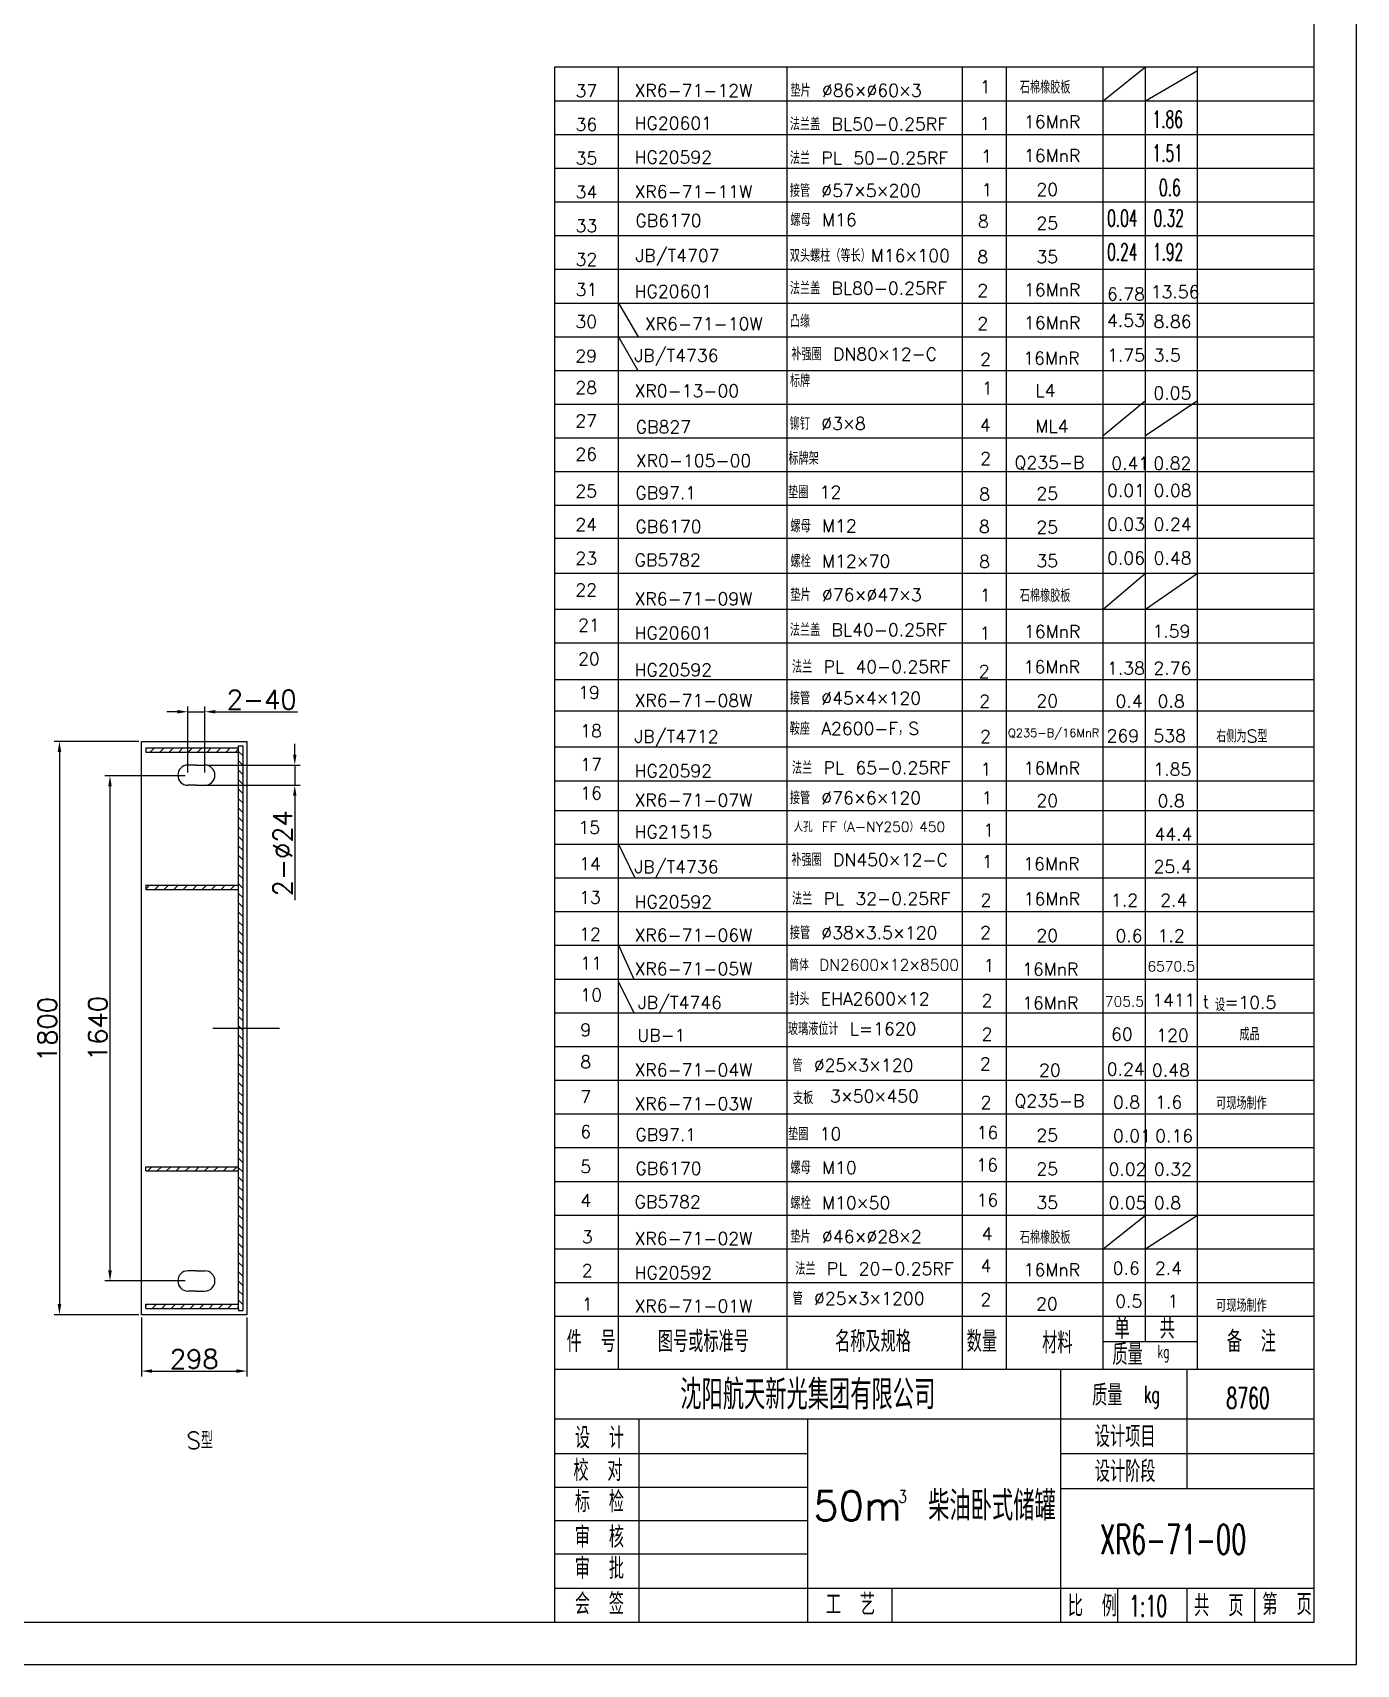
# Model space of a CAD drawing. Header units: millimetres. Extents: x 1189 to 3591, y 347 to 2928.
# Drawn here: x 3277.5 to 3591.5, y 347 to 734.2 of the extents above; entities that cross this region are included whole.
import ezdxf

# ---------------------------------------------------------------- set-up
doc = ezdxf.new("R2010")
doc.units = ezdxf.units.MM
doc.linetypes.add('ACAD_ISO04W100', pattern=[30, 24, -3, 0, -3])
doc.styles.add('HZ', font='txt', dxfattribs={"bigfont": 'hztxt'})
doc.styles.get("Standard").update_dxf_attribs({"font": 'txt', "bigfont": 'gbcbig.shx'})
doc.dimstyles.new('ISO-25', dxfattribs={"dimtxt": 2.5, "dimasz": 2.5, "dimexe": 1.25, "dimexo": 0.625, "dimtad": 1, "dimtxsty": 'Standard', "dimcen": 2.5, "dimadec": 0, "dimazin": 0, "dimtfac": 1, "dimtmove": 0, "dimatfit": 3, "dimfxl": 0, "dimarcsym": 0})

# ---------------------------------------------------------------- blocks, each defined once
blk = doc.blocks.new('*D120')
at = {"color": 0, "lineweight": -2}
for p, q in [((3311.81, 573.03), (3309.31, 573.03)), ((3314.31, 558.6), (3314.31, 574.28)), ((3314.31, 573.03), (3318.31, 573.03)), ((3318.31, 558.6), (3318.31, 574.28)), ((3320.81, 573.03), (3340.31, 573.03))]:
    blk.add_line(p, q, dxfattribs=at)
at = {"color": 0}
for points in [[(3311.81, 573.45), (3311.81, 572.62), (3314.31, 573.03)], [(3320.81, 573.45), (3320.81, 572.62), (3318.31, 573.03)]]:
    blk.add_solid(points, dxfattribs=at)
at = {"layer": 'Defpoints', "color": 0}
for p in [(3318.31, 573.03), (3314.31, 557.98), (3318.31, 557.98)]:
    blk.add_point(p, dxfattribs=at)
at = {"color": 0, "insert": (3331.81, 575.91), "char_height": 4.5, "attachment_point": 5}
blk.add_mtext('2-40', dxfattribs=at)
blk = doc.blocks.new('*D121')
at = {"color": 0, "lineweight": -2}
for p, q in [((3339.65, 562.88), (3339.65, 565.38)), ((3318.94, 560.38), (3340.9, 560.38)), ((3339.65, 560.38), (3339.65, 555.58)), ((3318.94, 555.58), (3340.9, 555.58)), ((3339.65, 553.08), (3339.65, 528.33))]:
    blk.add_line(p, q, dxfattribs=at)
at = {"color": 0}
for points in [[(3339.24, 562.88), (3340.07, 562.88), (3339.65, 560.38)], [(3339.24, 553.08), (3340.07, 553.08), (3339.65, 555.58)]]:
    blk.add_solid(points, dxfattribs=at)
at = {"layer": 'Defpoints', "color": 0}
for p in [(3318.31, 560.38), (3318.31, 555.58), (3339.65, 555.58)]:
    blk.add_point(p, dxfattribs=at)
at = {"color": 0, "insert": (3336.78, 539.45), "char_height": 4.5, "attachment_point": 5, "rotation": 90}
blk.add_mtext('2-%%C24', dxfattribs=at)
blk = doc.blocks.new('*D124')
at = {"color": 0, "lineweight": -2}
for p, q in [((3302.69, 565.98), (3282.58, 565.98)), ((3283.83, 563.48), (3283.83, 432.48)), ((3302.69, 429.98), (3282.58, 429.98))]:
    blk.add_line(p, q, dxfattribs=at)
at = {"color": 0}
for points in [[(3283.41, 563.48), (3284.25, 563.48), (3283.83, 565.98)], [(3283.41, 432.48), (3284.25, 432.48), (3283.83, 429.98)]]:
    blk.add_solid(points, dxfattribs=at)
at = {"layer": 'Defpoints', "color": 0}
for p in [(3303.31, 565.98), (3283.83, 429.98), (3303.31, 429.98)]:
    blk.add_point(p, dxfattribs=at)
at = {"color": 0, "insert": (3280.95, 497.64), "char_height": 4.5, "attachment_point": 5, "rotation": 90}
blk.add_mtext('1800', dxfattribs=at)
blk = doc.blocks.new('*D125')
at = {"color": 0, "lineweight": -2}
for p, q in [((3313.69, 557.8), (3294.57, 557.8)), ((3295.82, 555.3), (3295.82, 440.48)), ((3313.69, 437.98), (3294.57, 437.98))]:
    blk.add_line(p, q, dxfattribs=at)
at = {"color": 0}
for points in [[(3295.4, 555.3), (3296.24, 555.3), (3295.82, 557.8)], [(3295.4, 440.48), (3296.24, 440.48), (3295.82, 437.98)]]:
    blk.add_solid(points, dxfattribs=at)
at = {"layer": 'Defpoints', "color": 0}
for p in [(3314.31, 557.8), (3295.82, 437.98), (3314.31, 437.98)]:
    blk.add_point(p, dxfattribs=at)
at = {"color": 0, "insert": (3292.94, 497.89), "char_height": 4.5, "attachment_point": 5, "rotation": 90}
blk.add_mtext('1640', dxfattribs=at)
blk = doc.blocks.new('*D149')
at = {"color": 0, "lineweight": -2}
for p, q in [((3303.31, 429.35), (3303.31, 415.35)), ((3328.31, 429.35), (3328.31, 415.35)), ((3305.81, 416.6), (3325.81, 416.6))]:
    blk.add_line(p, q, dxfattribs=at)
at = {"color": 0}
for points in [[(3305.81, 417.02), (3305.81, 416.19), (3303.31, 416.6)], [(3325.81, 417.02), (3325.81, 416.19), (3328.31, 416.6)]]:
    blk.add_solid(points, dxfattribs=at)
at = {"layer": 'Defpoints', "color": 0}
for p in [(3303.31, 429.98), (3328.31, 429.98), (3328.31, 416.6)]:
    blk.add_point(p, dxfattribs=at)
at = {"color": 0, "insert": (3315.81, 419.48), "char_height": 4.5, "attachment_point": 5}
blk.add_mtext('298', dxfattribs=at)

msp = doc.modelspace()

# ---------------------------------------------------------------- hatches: boundary and pattern name
h = msp.add_hatch()
h.set_pattern_fill('ANSI31', scale=0.5, style=0)
h.set_pattern_definition([(45, (2068.7884, 7139.698), (-1.122532, 1.122532), [])])
h.paths.add_polyline_path([(3304.311, 564.477), (3304.311, 563.477), (3326.311, 563.477), (3326.311, 564.477)])
h.paths.add_polyline_path([(3326.311, 530.877), (3326.311, 531.877), (3304.311, 531.877), (3304.311, 530.877)])
h.paths.add_polyline_path([(3304.311, 465.077), (3304.311, 464.077), (3326.311, 464.077), (3326.311, 465.077)])
h.paths.add_polyline_path([(3304.311, 432.477), (3304.311, 431.477), (3326.311, 431.477), (3326.311, 432.477)])
h = msp.add_hatch()
h.set_pattern_fill('ANSI31', scale=0.5, angle=-90, style=0)
h.set_pattern_definition([(315, (2068.7884, 7139.698), (1.122532, 1.122532), [])])
h.paths.add_polyline_path([(3327.311, 497.977), (3327.311, 564.977), (3326.311, 564.977), (3326.311, 497.977)])
h.paths.add_polyline_path([(3327.311, 430.977), (3327.311, 497.977), (3326.311, 497.977), (3326.311, 431.477), (3326.311, 430.977)])

# ---------------------------------------------------------------- linework, layer by layer
at = {"color": 7}
for p, q in [((3591.474, 347.015), (3591.474, 1187.015)), ((3581.449, 357.037), (3581.449, 1177.015)), ((3401.356, 357.054), (3401.356, 726.004)), ((3401.356, 726.004), (3581.449, 726.004)), ((3416.474, 417.054), (3416.474, 726.004)), ((3456.474, 417.054), (3456.474, 726.004)), ((3498.071, 417.054), (3498.071, 726.004)), ((3508.474, 417.054), (3508.474, 726.004)), ((3531.417, 417.054), (3531.417, 726.004)), ((3531.417, 718.004), (3541.417, 726.004)), ((3541.417, 423.616), (3541.417, 726.004)), ((3541.417, 718.004), (3553.806, 725.157)), ((3553.806, 417.054), (3553.806, 726.004)), ((3401.356, 718.004), (3581.449, 718.004)), ((3401.356, 710.004), (3581.449, 710.004)), ((3401.356, 702.004), (3581.449, 702.004)), ((3401.356, 694.004), (3581.449, 694.004)), ((3401.356, 686.004), (3581.449, 686.004)), ((3401.356, 678.004), (3581.449, 678.004)), ((3401.356, 670.004), (3581.449, 670.004)), ((3416.474, 670.004), (3421.093, 662.004)), ((3401.356, 662.004), (3581.449, 662.004)), ((3416.474, 662.004), (3421.047, 654.004)), ((3401.356, 654.004), (3581.449, 654.004)), ((3541.417, 646.802), (3531.417, 638.493)), ((3553.806, 646.802), (3541.417, 638.493)), ((3401.356, 646.004), (3581.449, 646.004)), ((3401.356, 638.004), (3581.449, 638.004)), ((3401.356, 630.004), (3581.449, 630.004)), ((3401.356, 622.004), (3581.449, 622.004)), ((3401.356, 614.183), (3581.449, 614.183)), ((3401.356, 605.873), (3581.449, 605.873)), ((3531.417, 597.384), (3541.417, 605.873)), ((3541.417, 597.384), (3553.806, 605.873)), ((3401.356, 597.384), (3581.449, 597.384)), ((3401.356, 589.384), (3581.449, 589.384)), ((3401.474, 580.642), (3581.449, 580.642)), ((3401.474, 573.26), (3581.449, 573.26)), ((3303.311, 429.977), (3303.311, 565.977)), ((3303.311, 565.977), (3328.311, 565.977)), ((3328.311, 565.977), (3328.311, 429.977)), ((3304.311, 564.477), (3326.311, 564.477)), ((3304.311, 564.477), (3304.311, 563.477)), ((3304.311, 563.477), (3326.311, 563.477)), ((3326.311, 431.477), (3326.311, 564.977)), ((3326.311, 564.977), (3327.311, 564.977)), ((3327.311, 564.977), (3327.311, 430.977)), ((3401.474, 564.703), (3581.449, 564.703)), ((3316.311, 560.377), (3314.311, 560.377)), ((3316.311, 560.377), (3318.311, 560.377)), ((3316.311, 555.577), (3314.311, 555.577)), ((3316.311, 555.577), (3318.311, 555.577)), ((3401.474, 556.656), (3581.449, 556.656)), ((3401.474, 549.616), (3581.449, 549.616)), ((3401.474, 541.616), (3581.449, 541.616)), ((3416.474, 541.616), (3420.297, 533.616)), ((3304.311, 531.877), (3326.311, 531.877)), ((3304.311, 531.877), (3304.311, 530.877)), ((3304.311, 530.877), (3326.311, 530.877)), ((3401.474, 533.616), (3581.449, 533.616)), ((3401.474, 525.616), (3581.449, 525.616)), ((3401.474, 517.616), (3581.449, 517.616)), ((3416.474, 517.616), (3420.046, 509.616)), ((3401.474, 509.616), (3581.449, 509.616)), ((3416.474, 508.948), (3420.091, 501.622)), ((3401.474, 501.616), (3581.449, 501.616)), ((3401.474, 493.616), (3581.449, 493.616)), ((3401.474, 485.616), (3581.449, 485.616)), ((3401.474, 477.616), (3581.449, 477.616)), ((3401.474, 469.616), (3581.449, 469.616)), ((3304.311, 464.077), (3304.311, 465.077)), ((3304.311, 465.077), (3326.311, 465.077)), ((3304.311, 464.077), (3326.311, 464.077)), ((3401.474, 461.616), (3581.449, 461.616)), ((3401.474, 453.616), (3581.449, 453.616)), ((3531.417, 445.616), (3541.417, 453.616)), ((3541.417, 445.616), (3553.806, 453.616)), ((3401.474, 445.616), (3581.449, 445.616)), ((3316.311, 440.377), (3314.311, 440.377)), ((3316.311, 440.377), (3318.311, 440.377)), ((3401.474, 437.616), (3581.449, 437.616)), ((3316.311, 435.577), (3314.311, 435.577)), ((3316.311, 435.577), (3318.311, 435.577)), ((3328.311, 429.977), (3303.311, 429.977)), ((3304.311, 431.477), (3304.311, 432.477)), ((3304.311, 432.477), (3326.311, 432.477)), ((3304.311, 431.477), (3326.311, 431.477)), ((3304.311, 431.477), (3326.311, 431.477)), ((3326.311, 431.477), (3326.311, 430.977)), ((3326.311, 430.977), (3327.311, 430.977)), ((3401.474, 429.616), (3581.449, 429.616)), ((3531.417, 423.616), (3553.806, 423.616)), ((3401.356, 417.054), (3581.331, 417.054)), ((3521.356, 357.054), (3521.356, 417.054)), ((3551.356, 388.759), (3551.356, 417.054)), ((3401.356, 405.299), (3581.331, 405.299)), ((3421.356, 357.054), (3421.356, 405.054)), ((3461.356, 357.054), (3461.356, 405.054)), ((3401.356, 397.054), (3461.356, 397.054)), ((3521.356, 397.054), (3581.331, 397.054)), ((3401.356, 389.054), (3461.356, 389.054)), ((3521.356, 388.759), (3581.331, 388.759)), ((3401.356, 381.136), (3461.356, 381.136)), ((3401.356, 373.217), (3461.356, 373.217)), ((3401.356, 365.054), (3581.331, 365.054)), ((3481.356, 357.054), (3481.356, 365.054)), ((3534.867, 357.054), (3534.867, 365.054)), ((3551.356, 357.054), (3551.356, 365.054)), ((3567.375, 357.054), (3567.375, 365.054)), ((2427.474, 357.037), (3581.449, 357.037)), ((2402.474, 347.015), (3591.474, 347.015))]:
    msp.add_line(p, q, dxfattribs=at)
at = {"color": 7, "linetype": 'ACAD_ISO04W100'}
msp.add_line((3320.203, 497.977), (3336.021, 497.977), dxfattribs=at)
at = {"color": 7}
for centre, start, end in [((3314.311, 557.977), 90, 270), ((3318.311, 557.977), 270, 90), ((3314.311, 437.977), 90, 270), ((3318.311, 437.977), 270, 90)]:
    msp.add_arc(centre, 2.4, start, end, dxfattribs=at)

# ---------------------------------------------------------------- texts
for s, height, p in [('37', 3, (3406.269, 718.845)), ('XR6-71-12W', 3, (3420.248, 718.924)), ('垫片 %%C86×%%C60×3', 3, (3457.251, 718.954)), ('1', 3, (3502.138, 719.781)), ('石棉橡胶板', 3, (3511.646, 719.695)), ('36', 3, (3406.269, 710.845)), ('HG20601', 3, (3420.248, 711.157)), ('法兰盖 BL50-0.25RF', 3, (3457.092, 710.958)), ('1', 3, (3502.091, 711.115)), ('16MnR', 3, (3512.626, 711.518)), ('35', 3, (3406.269, 702.845)), ('HG20592', 3, (3420.248, 703.11)), ('法兰 PL 50-0.25RF', 3, (3457.092, 702.911)), ('1', 3, (3502.452, 703.314)), ('16MnR', 3, (3512.626, 703.471)), ('34', 3, (3406.269, 694.845)), ('XR6-71-11W', 3, (3420.248, 694.924)), ('接管 %%C57×5×200', 3, (3457.092, 695.172)), ('1', 3, (3502.599, 695.37)), ('20', 3, (3515.572, 695.451)), ('33', 3, (3406.269, 686.845)), ('GB6170', 3, (3420.465, 688.068)), ('螺母 M16', 3, (3457.251, 688.237)), ('8', 3, (3501.707, 687.882)), ('25', 3, (3515.572, 687.451)), ('32', 3, (3406.269, 678.845)), ('JB/T4707', 3, (3420.492, 679.791)), ('双头螺柱（等长）M16×100', 3, (3457.092, 679.749)), ('8', 3, (3501.565, 679.476)), ('35', 3, (3515.572, 679.451)), ('31', 3, (3406.269, 671.682)), ('HG20601', 3, (3420.248, 671.272)), ('法兰盖 BL80-0.25RF', 3, (3457.092, 672.011)), ('2', 3, (3501.565, 671.476)), ('16MnR', 3, (3512.626, 671.632)), ('6.78', 3, (3532.32, 670.635)), ('13.56', 3, (3542.693, 671.147)), ('30', 3, (3406.207, 664.091)), ('XR6-71-10W', 3, (3422.692, 663.558)), ('凸缘', 3, (3457.092, 664.19)), ('2', 3, (3501.565, 663.655)), ('16MnR', 3, (3512.626, 663.811)), ('4.53', 3, (3532.32, 664.378)), ('8.86', 3, (3543.38, 664.13)), ('29', 3, (3406.207, 655.934)), ('JB/T4736', 3, (3420.248, 656.077)), ('补强圈 DN80×12-C', 3, (3457.454, 656.385)), ('2', 3, (3502.228, 655.166)), ('16MnR', 3, (3512.447, 655.416)), ('1.75', 3, (3532.347, 656.13)), ('3.5', 3, (3543.38, 656.13)), ('28', 3, (3406.207, 648.44)), ('XR0-13-00', 3, (3420.248, 647.65)), ('1', 3, (3502.644, 648.303)), ('L4', 3, (3515.344, 647.743)), ('0.05', 3, (3543.332, 647.144)), ('27', 3, (3406.207, 640.544)), ('铆钉 %%C3×8', 3, (3457.069, 639.914)), ('GB827', 3, (3420.544, 639.099)), ('4', 3, (3502.152, 639.528)), ('ML4', 3, (3515.344, 639.263)), ('26', 3, (3406.207, 632.649)), ('标牌架', 3, (3456.747, 631.637)), ('XR0-105-00', 3, (3420.544, 631.099)), ('2', 3, (3502.249, 631.63)), ('Q235-B', 3, (3510.369, 630.646)), ('0.41', 3, (3533.332, 630.48)), ('0.82', 3, (3543.332, 630.48)), ('25', 3, (3406.207, 623.884)), ('GB97.1', 3, (3420.465, 623.448)), ('垫圈 12', 3, (3456.672, 623.623)), ('8', 3, (3501.99, 623.162)), ('25', 3, (3515.572, 623.32)), ('0.01', 3, (3532.347, 623.999)), ('0.08', 3, (3543.38, 623.999)), ('24', 3, (3406.207, 615.937)), ('GB6170', 3, (3420.465, 615.448)), ('螺母 M12', 3, (3457.251, 615.617)), ('8', 3, (3501.954, 615.483)), ('25', 3, (3515.572, 615.32)), ('0.03', 3, (3532.347, 615.999)), ('0.24', 3, (3543.38, 615.999)), ('23', 3, (3406.207, 607.937)), ('GB5782', 3, (3420.269, 607.532)), ('螺栓 M12×70', 3, (3457.251, 607.272)), ('8', 3, (3501.99, 607.162)), ('35', 3, (3515.572, 607.32)), ('0.06', 3, (3532.347, 607.999)), ('0.48', 3, (3543.38, 607.999)), ('22', 3, (3406.207, 600.426)), ('XR6-71-09W', 3, (3420.248, 598.304)), ('垫片 %%C76×%%C47×3', 3, (3457.251, 599.272)), ('1', 3, (3502.138, 599.162)), ('石棉橡胶板', 3, (3511.646, 599.075)), ('21', 3, (3406.866, 592.101)), ('HG20601', 3, (3420.248, 590.211)), ('法兰盖 BL40-0.25RF', 3, (3457.092, 590.951)), ('1', 3, (3502.091, 590.17)), ('16MnR', 3, (3512.626, 590.572)), ('1.59', 3, (3543.118, 590.645)), ('20', 3, (3406.866, 584.101)), ('法兰 PL 40-0.25RF', 3, (3457.601, 582.208)), ('16MnR', 3, (3512.559, 582.161)), ('1.38', 3, (3532.323, 581.856)), ('2.76', 3, (3543.326, 581.856)), ('HG20592', 3, (3420.248, 581.469)), ('2', 3, (3501.89, 581.106)), ('19', 3, (3406.866, 576.101)), ('XR6-71-08W', 3, (3420.248, 574.18)), ('接管 %%C45×4×120', 3, (3457.092, 574.747)), ('2', 3, (3502.024, 574.007)), ('20', 3, (3515.572, 574.088)), ('0.4', 3, (3534.335, 574.035)), ('0.8', 3, (3544.335, 574.035)), ('18', 3, (3407.362, 566.986)), ('JB/T4712', 3, (3420.248, 565.68)), ('Q235-B/16MnR', 1.98479, (3508.819, 567.028)), ('2', 3, (3502.212, 565.672)), ('269', 3, (3532.217, 565.827)), ('538', 3, (3543.332, 565.827)), ('右侧为S型', 3, (3558.223, 565.75)), ('17', 3, (3407.362, 558.986)), ('法兰 PL 65-0.25RF', 3, (3457.601, 558.222)), ('HG20592', 3, (3420.248, 557.483)), ('1', 3, (3502.337, 557.895)), ('16MnR', 3, (3512.559, 558.175)), ('1.85', 3, (3543.326, 557.871)), ('16', 3, (3407.362, 552.24)), ('接管 %%C76×6×120', 3, (3457.092, 551.103)), ('1', 3, (3502.563, 551.137)), ('XR6-71-07W', 3, (3420.248, 550.536)), ('20', 3, (3515.572, 550.443)), ('0.8', 3, (3544.335, 550.39)), ('15', 3, (3406.931, 544.086)), ('HG21515', 3, (3420.248, 543.022)), ('人孔 FF（A-NY250）450', 2.4, (3457.968, 544.532)), ('1', 3, (3502.935, 543.462)), ('44.4', 3, (3543.577, 542.481)), ('14', 3, (3407.111, 535.482)), ('JB/T4736', 3, (3420.248, 534.728)), ('补强圈 DN450×12-C', 3, (3457.454, 536.412)), ('1', 3, (3502.675, 535.967)), ('16MnR', 3, (3512.447, 535.443)), ('25.4', 3, (3543.38, 534.781)), ('13', 3, (3407.111, 527.482)), ('法兰 PL 32-0.25RF', 3, (3457.601, 527.182)), ('HG20592', 3, (3420.248, 526.443)), ('2', 3, (3502.337, 526.854)), ('16MnR', 3, (3512.559, 527.135)), ('1.2', 3, (3533.274, 526.83)), ('2.4', 3, (3544.949, 526.83)), ('12', 3, (3407.111, 518.782)), ('XR6-71-06W', 3, (3420.248, 518.536)), ('接管 %%C38×3.5×120', 3, (3457.092, 519.103)), ('2', 3, (3502.225, 519.137)), ('20', 3, (3515.572, 518.443)), ('0.6', 3, (3534.335, 518.39)), ('1.2', 3, (3544.335, 518.39)), ('11', 3, (3407.391, 511.908)), ('XR6-71-05W', 3, (3420.248, 510.536)), ('筒体 DN2600×12×8500', 2.7, (3457.024, 511.621)), ('1', 3, (3503.047, 511.344)), ('16MnR', 3, (3512.189, 510.429)), ('6570.5', 2.4, (3541.923, 511.412)), ('10', 3, (3407.391, 504.338)), ('JB/T4746', 3, (3421.056, 502.528)), ('封头 EHA2600×12', 3, (3456.931, 503.399)), ('2', 3, (3502.587, 503.047)), ('16MnR', 3, (3512.189, 502.429)), ('705.5', 2.4, (3531.835, 503.099)), ('1411', 3, (3543.038, 503.126)), ('t', 3, (3554.998, 502.76)), ('10.5', 3, (3563.492, 502.568)), ('玻璃液位计 L=1620', 3, (3456.643, 496.307)), ('9', 3, (3407.391, 496.046)), ('UB-1', 3, (3420.893, 494.759)), ('2', 3, (3502.587, 495.047)), ('60', 3, (3533.297, 495.015)), ('120', 3, (3544.014, 494.761)), ('成品', 3, (3563.76, 495.043)), ('8', 3, (3407.391, 488.476)), ('XR6-71-04W', 3, (3420.248, 486.536)), ('管 %%c25×3×120', 3, (3457.698, 487.649)), ('2', 3, (3502.179, 488.015)), ('20', 3, (3516.197, 486.491)), ('0.24', 3, (3532.268, 486.739)), ('0.48', 3, (3542.985, 486.485)), ('7', 3, (3407.391, 480.184)), ('XR6-71-03W', 3, (3420.248, 478.536)), ('支板', 3, (3457.843, 479.928)), ('   3×50×450', 3, (3457.897, 480.32)), ('2', 3, (3502.337, 478.854)), ('Q235-B', 3, (3510.369, 479.211)), ('0.8', 3, (3533.747, 478.887)), ('1.6', 3, (3543.747, 478.887)), ('可现场制作', 3, (3558.223, 478.662)), ('6', 3, (3407.391, 471.893)), ('GB97.1', 3, (3420.465, 471.191)), ('垫圈 10', 3, (3456.672, 471.365)), ('16', 3, (3501.367, 471.679)), ('25', 3, (3515.572, 471.063)), ('0.01', 3, (3533.747, 470.887)), ('0.16', 3, (3543.747, 470.887)), ('5', 3, (3407.391, 463.601)), ('GB6170', 3, (3420.465, 463.191)), ('螺母 M10', 3, (3457.251, 463.36)), ('16', 3, (3501.331, 464)), ('25', 3, (3515.572, 463.063)), ('0.02', 3, (3532.689, 463.026)), ('0.32', 3, (3543.452, 463.026)), ('4', 3, (3407.391, 455.601)), ('GB5782', 3, (3420.269, 455.275)), ('螺栓 M10×50', 3, (3457.251, 455.015)), ('16', 3, (3501.367, 455.679)), ('35', 3, (3515.572, 455.063)), ('0.05', 3, (3532.689, 455.026)), ('0.8', 3, (3543.452, 455.026)), ('3', 3, (3407.739, 446.94)), ('XR6-71-02W', 3, (3420.248, 446.536)), ('垫片 %%C46×%%C28×2', 3, (3457.251, 447.015)), ('4', 3, (3502.585, 447.679)), ('石棉橡胶板', 3, (3511.646, 446.818)), ('2', 3, (3407.739, 438.94)), ('HG20592', 3, (3420.248, 438.443)), ('法兰 PL 20-0.25RF', 3, (3458.39, 439.391)), ('4', 3, (3502.293, 440.069)), ('16MnR', 3, (3512.559, 439.135)), ('0.6', 3, (3533.682, 439.492)), ('2.4', 3, (3543.682, 439.492)), ('1', 3, (3407.739, 430.94)), ('管 %%c25×3×1200', 3, (3457.757, 432.32)), ('2', 3, (3502.293, 432.069)), ('20', 3, (3515.5, 431.043)), ('0.5', 3, (3534.274, 431.713)), ('1', 3, (3546.669, 431.713)), ('可现场制作', 3, (3558.223, 430.662)), ('XR6-71-01W', 3, (3420.248, 430.536)), ('共', 5, (3544.829, 424.266)), ('件 号', 5, (3404.149, 421.121)), ('图号或标准号', 5, (3425.789, 421.121)), ('名称及规格', 5, (3467.818, 421.121)), ('数量', 5, (3499.046, 421.121)), ('材料', 5, (3516.944, 420.796)), ('单', 5, (3534.091, 424.197)), ('备 注', 5, (3560.752, 421.121)), ('质量', 5, (3533.618, 418.037)), ('沈阳航天新光集团有限公司', 7, (3431.096, 407.521)), ('质量', 5, (3528.787, 408.381)), ('设 计', 5, (3406.096, 398.241)), ('设计项目', 5, (3529.437, 398.577)), ('校 对', 5, (3405.76, 390.508)), ('设计阶段', 5, (3529.437, 390.282)), ('标 检', 5, (3406.096, 383.112)), (' 50m 柴油卧式储罐', 7, (3456.433, 381.126)), ('审 核', 5, (3406.096, 374.707)), ('审 批', 5, (3406.096, 367.275)), ('会 签', 5, (3406.096, 358.87)), ('工 艺', 5, (3465.644, 358.707)), ('比 例', 5, (3523.028, 358.371))]:
    msp.add_text(s, height=height, dxfattribs=at).set_placement(p)
for s, height, width, p in [('1.86', 4, 0.6, (3543.118, 711.59)), ('1.51', 4, 0.6, (3543.118, 703.543)), ('0.6', 4, 0.6, (3544.664, 695.398)), ('0.04', 4, 0.6, (3532.347, 688.13)), ('0.32', 4, 0.6, (3543.38, 688.13)), ('0.24', 4, 0.6, (3532.347, 680.13)), ('1.92', 4, 0.6, (3543.21, 680.13)), ('8760', 5, 0.6, (3560.639, 407.69)), ('3', 3, 0.8, (3482.789, 385.345))]:
    msp.add_text(s, height=height, dxfattribs=dict(at, width=width)).set_placement(p)
at = {"color": 7, "style": 'HZ', "width": 0.6}
for s, height, p in [('kg', 3, (3544.335, 419.743)), ('kg', 4, (3541.141, 409.086)), ('XR6-71-00', 7, (3530.629, 373.184)), ('1:10', 5, (3537.598, 358.371))]:
    msp.add_text(s, height=height, dxfattribs=at).set_placement(p)
at = {"color": 7, "attachment_point": 1}
for s, insert, char_height, width in [('标牌', (3457.112, 653.038), 3, 54.66667), ('鞍座 A2600-F，S', (3457.06, 570.548), 3, 68.96825), ('设', (3557.939, 504.99), 3, 2.25785), ('=', (3560.243, 505.625), 3, 10.68417), ('S型', (3313.957, 402.148), 4, 26.03226), ('共 页', (3552.975, 363.451), 5.0354, 26.8582), ('第 页', (3569.157, 363.732), 5.0354, 26.8582)]:
    msp.add_mtext(s, dxfattribs=dict(at, insert=insert, char_height=char_height, width=width))

# ---------------------------------------------------------------- dimensions: what is measured, and where the dimension line sits
at = {"color": 7}
for base, p1, p2, text, picture, middle in [((3318.311, 573.034), (3314.311, 557.977), (3318.311, 557.977), '2-40', '*D120', (3331.811, 575.909)), ((3328.311, 416.602), (3303.311, 429.977), (3328.311, 429.977), '298', '*D149', (3315.811, 419.477))]:
    dim = msp.add_linear_dim(base=base, p1=p1, p2=p2, text=text, dimstyle='ISO-25', override={"dimtxt": 4.5}, dxfattribs=at)
    dim.commit()
    dim.dimension.update_dxf_attribs({"geometry": picture, "text_midpoint": middle})
dim = msp.add_linear_dim(base=(3283.829, 429.977), p1=(3303.311, 565.977), p2=(3303.311, 429.977), angle=90, text='1800', dimstyle='ISO-25', override={"dimtxt": 4.5}, dxfattribs=at)
dim.commit()
dim.dimension.update_dxf_attribs({"geometry": '*D124', "text_midpoint": (3283.829, 497.642), "dimtype": 160})
for base, p1, p2, text, picture, middle in [((3339.654, 555.577), (3318.311, 560.377), (3318.311, 555.577), '2-%%C24', '*D121', (3336.779, 539.452)), ((3295.819, 437.977), (3314.311, 557.805), (3314.311, 437.977), '1640', '*D125', (3292.944, 497.891))]:
    dim = msp.add_linear_dim(base=base, p1=p1, p2=p2, angle=90, text=text, dimstyle='ISO-25', override={"dimtxt": 4.5}, dxfattribs=at)
    dim.commit()
    dim.dimension.update_dxf_attribs({"geometry": picture, "text_midpoint": middle})

doc.saveas('drawing.dxf')
